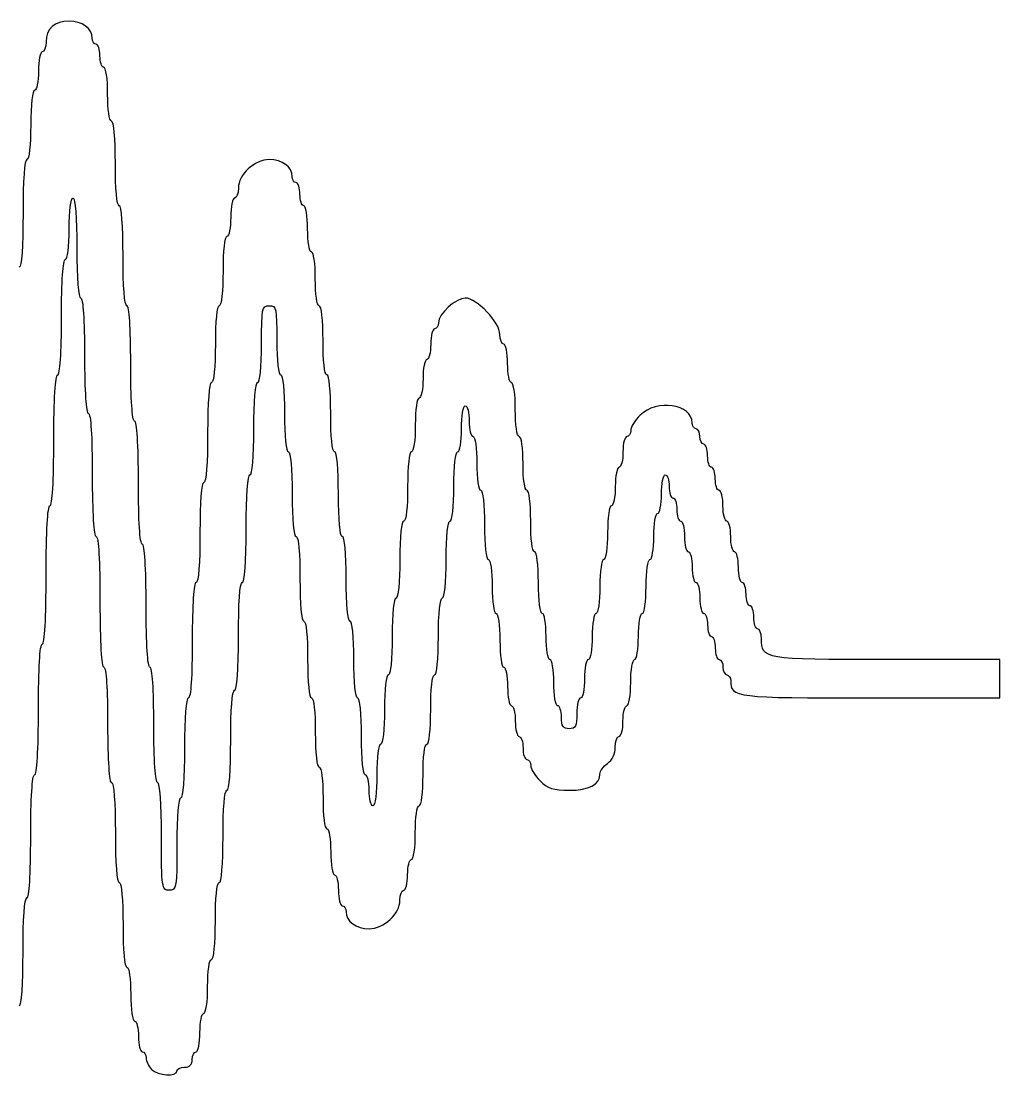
# Model space of a CAD drawing. Extents: x 18 to 597, y 6 to 390.
# Drawn here: x 166.05 to 206.07, y 246.74 to 289.91 of the extents above; entities that cross this region are included whole.
import ezdxf

# ---------------------------------------------------------------- set-up
doc = ezdxf.new("R2010")
doc.units = 0
doc.layers.add('Layer_1', color=7, linetype='CONTINUOUS')

msp = doc.modelspace()

# ---------------------------------------------------------------- linework, layer by layer
at = {"layer": 'Layer_1', "color": 7}
msp.add_lwpolyline([(200.793945, 262.230925), (206.072935, 262.230925), (206.072935, 263.016956), (206.072935, 263.80299), (201.422881, 263.80299)], dxfattribs=at)
for points in [[(168.017582, 289.907442), (167.417996, 289.907442), (167.073902, 289.596642), (167.073902, 289.054163)], [(168.960713, 289.211259), (168.960713, 289.605843), (168.552182, 289.907442), (168.017582, 289.907442)], [(167.073902, 289.054163), (167.073902, 288.831758), (167.003295, 288.649569), (166.916806, 288.649569)], [(169.118359, 288.964315), (169.031866, 288.964315), (168.960713, 289.075344), (168.960713, 289.211259)], [(169.275455, 288.492473), (169.275455, 288.751945), (169.204849, 288.964315), (169.118359, 288.964315)], [(166.916806, 288.649569), (166.830316, 288.649569), (166.759159, 288.29599), (166.759159, 287.863538)], [(169.432551, 288.020634), (169.346059, 288.020634), (169.275455, 288.233004), (169.275455, 288.492473)], [(169.589648, 286.919858), (169.589648, 287.548877), (169.522411, 288.020634), (169.432551, 288.020634)], [(166.759159, 287.863538), (166.759159, 287.431083), (166.688553, 287.076954), (166.602063, 287.076954)], [(166.602063, 287.076954), (166.508876, 287.076954), (166.444964, 286.500679), (166.444964, 285.661982)], [(169.747297, 285.819081), (169.657435, 285.819081), (169.589648, 286.290835), (169.589648, 286.919858)], [(169.904393, 284.089366), (169.904393, 285.137737), (169.842603, 285.819081), (169.747297, 285.819081)], [(166.444964, 285.661982), (166.444964, 284.823288), (166.380504, 284.246462), (166.287317, 284.246462)], [(166.287317, 284.246462), (166.189968, 284.246462), (166.130221, 283.407788), (166.130221, 282.044909)], [(170.061489, 282.359652), (169.966183, 282.359652), (169.904393, 283.040998), (169.904393, 284.089366)], [(176.198719, 284.246462), (175.593821, 284.246462), (174.936438, 283.635858), (174.936438, 283.074027)], [(177.137991, 283.550277), (177.137991, 283.943886), (176.729678, 284.246462), (176.198719, 284.246462)], [(177.295638, 283.302782), (177.209148, 283.302782), (177.137991, 283.414364), (177.137991, 283.550277)], [(177.452734, 282.83094), (177.452734, 283.090412), (177.38213, 283.302782), (177.295638, 283.302782)], [(174.936438, 283.074027), (174.936438, 282.853871), (174.865832, 282.673844), (174.779342, 282.673844)], [(177.60983, 282.359652), (177.52334, 282.359652), (177.452734, 282.571471), (177.452734, 282.83094)], [(168.017582, 281.415971), (168.017582, 282.149831), (168.082948, 282.673844), (168.174678, 282.673844)], [(168.174678, 282.673844), (168.27145, 282.673844), (168.331775, 281.887429), (168.331775, 280.629387)], [(170.219136, 280.315194), (170.219136, 281.573237), (170.15826, 282.359652), (170.061489, 282.359652)], [(174.779342, 282.673844), (174.692849, 282.673844), (174.622243, 282.320265), (174.622243, 281.887813)], [(177.766926, 281.415971), (177.766926, 281.940157), (177.697203, 282.359652), (177.60983, 282.359652)], [(166.130221, 282.044909), (166.130221, 280.682027), (166.070472, 279.843355), (165.973125, 279.843355)], [(174.622243, 281.887813), (174.622243, 281.455361), (174.551086, 281.101228), (174.464596, 281.101228)], [(167.859936, 280.157548), (167.951669, 280.157548), (168.017582, 280.682111), (168.017582, 281.415971)], [(174.464596, 281.101228), (174.371409, 281.101228), (174.3075, 280.524953), (174.3075, 279.686259)], [(177.924576, 280.472291), (177.837205, 280.472291), (177.766926, 280.891788), (177.766926, 281.415971)], [(168.331775, 280.629387), (168.331775, 279.371344), (168.3921, 278.585483), (168.488871, 278.585483)], [(170.376232, 278.270737), (170.279461, 278.270737), (170.219136, 279.057152), (170.219136, 280.315194)], [(178.081672, 279.371514), (178.081672, 280.000536), (178.014432, 280.472291), (177.924576, 280.472291)], [(167.70284, 277.798898), (167.70284, 279.266615), (167.762089, 280.157548), (167.859936, 280.157548)], [(174.3075, 279.686259), (174.3075, 278.847563), (174.243594, 278.270737), (174.150404, 278.270737)], [(178.238768, 278.270737), (178.148911, 278.270737), (178.081672, 278.742491), (178.081672, 279.371514)], [(168.488871, 278.585483), (168.58672, 278.585483), (168.64652, 277.693993), (168.64652, 276.22628)], [(184.21284, 278.585483), (183.831024, 278.585483), (183.113714, 277.922822), (183.113714, 277.570143)], [(185.630013, 277.096647), (185.630013, 277.585171), (184.677908, 278.585483), (184.21284, 278.585483)], [(170.533328, 275.912087), (170.533328, 277.379804), (170.474078, 278.270737), (170.376232, 278.270737)], [(174.150404, 278.270737), (174.056051, 278.270737), (173.993308, 277.641652), (173.993308, 276.698121)], [(175.880118, 276.698121), (175.880118, 278.165835), (175.901313, 278.270737), (176.194861, 278.270737)], [(176.194861, 278.270737), (176.486089, 278.270737), (176.509053, 278.165677), (176.509053, 276.855218)], [(178.396415, 276.855218), (178.396415, 277.693912), (178.331955, 278.270737), (178.238768, 278.270737)], [(167.545743, 275.440246), (167.643593, 275.440246), (167.70284, 276.331185), (167.70284, 277.798898)], [(182.956618, 277.327057), (182.870128, 277.327057), (182.799522, 277.044084), (182.799522, 276.698121)], [(183.113714, 277.570143), (183.113717, 277.436477), (183.043108, 277.327057), (182.956618, 277.327057)], [(176.509053, 276.855218), (176.509053, 276.016524), (176.572963, 275.440246), (176.66615, 275.440246)], [(178.553511, 275.440246), (178.460318, 275.440246), (178.396415, 276.016524), (178.396415, 276.855218)], [(185.787109, 276.698121), (185.700616, 276.698121), (185.630013, 276.877541), (185.630013, 277.096647)], [(173.993308, 276.698121), (173.993308, 275.75459), (173.930014, 275.125503), (173.835658, 275.125503)], [(175.723019, 275.125503), (175.817378, 275.125503), (175.880118, 275.75459), (175.880118, 276.698121)], [(182.799522, 276.698121), (182.799522, 276.352159), (182.728362, 276.069184), (182.641875, 276.069184)], [(185.944205, 275.912087), (185.944205, 276.344539), (185.873599, 276.698121), (185.787109, 276.698121)], [(168.64652, 276.22628), (168.64652, 274.758561), (168.705767, 273.86763), (168.803616, 273.86763)], [(170.690424, 273.552885), (170.592578, 273.552885), (170.533328, 274.444368), (170.533328, 275.912087)], [(182.641875, 276.069184), (182.555382, 276.069184), (182.484779, 275.715601), (182.484779, 275.28315)], [(186.101855, 275.125503), (186.015365, 275.125503), (185.944205, 275.479635), (185.944205, 275.912087)], [(167.388094, 272.766853), (167.388094, 274.444244), (167.447076, 275.440246), (167.545743, 275.440246)], [(176.66615, 275.440246), (176.760505, 275.440246), (176.823799, 274.811164), (176.823799, 273.86763)], [(178.710607, 273.86763), (178.710607, 274.811164), (178.647863, 275.440246), (178.553511, 275.440246)], [(173.835658, 275.125503), (173.738887, 275.125503), (173.678562, 274.339641), (173.678562, 273.081596)], [(175.565373, 273.238692), (175.565373, 274.3919), (175.626923, 275.125503), (175.723019, 275.125503)], [(182.484779, 275.28315), (182.484779, 274.850698), (182.414172, 274.496565), (182.327683, 274.496565)], [(186.258951, 274.024726), (186.258951, 274.653746), (186.191711, 275.125503), (186.101855, 275.125503)], [(182.327683, 274.496565), (182.237826, 274.496565), (182.170586, 274.024811), (182.170586, 273.395788)], [(184.057397, 273.238692), (184.057397, 273.762878), (184.127123, 274.182373), (184.214493, 274.182373)], [(184.214493, 274.182373), (184.300983, 274.182373), (184.37214, 273.89885), (184.37214, 273.552885)], [(193.492549, 273.485637), (193.492549, 274.249048), (192.028961, 274.462278), (191.362652, 273.795971)], [(168.803616, 273.86763), (168.9019, 273.86763), (168.960713, 272.923885), (168.960713, 271.351331)], [(176.823799, 273.86763), (176.823799, 272.924099), (176.886543, 272.295012), (176.980895, 272.295012)], [(178.867703, 272.295012), (178.773348, 272.295012), (178.710607, 272.924099), (178.710607, 273.86763)], [(186.416047, 272.92395), (186.326193, 272.92395), (186.258951, 273.395704), (186.258951, 274.024726)], [(191.362652, 273.795971), (191.150359, 273.583675), (190.9768, 273.300702), (190.9768, 273.167036)], [(170.848074, 271.037139), (170.848074, 272.609692), (170.788708, 273.552885), (170.690424, 273.552885)], [(182.170586, 273.395788), (182.170586, 272.766766), (182.102791, 272.295012), (182.012937, 272.295012)], [(184.37214, 273.552885), (184.37214, 273.206925), (184.442746, 272.92395), (184.529236, 272.92395)], [(193.650195, 273.238692), (193.563706, 273.238692), (193.492549, 273.349724), (193.492549, 273.485637)], [(173.678562, 273.081596), (173.678562, 271.823554), (173.618237, 271.037139), (173.521466, 271.037139)], [(175.408277, 271.351331), (175.504376, 271.351331), (175.565373, 272.08549), (175.565373, 273.238692)], [(183.900298, 272.295012), (183.987671, 272.295012), (184.057397, 272.71451), (184.057397, 273.238692)], [(184.529236, 272.92395), (184.619093, 272.92395), (184.686332, 272.452195), (184.686332, 271.823173)], [(186.573693, 271.823173), (186.573693, 272.452195), (186.505904, 272.92395), (186.416047, 272.92395)], [(190.819154, 272.92395), (190.732664, 272.92395), (190.662058, 272.640974), (190.662058, 272.295012)], [(190.9768, 273.167036), (190.9768, 273.033367), (190.905644, 272.92395), (190.819154, 272.92395)], [(193.807292, 272.92395), (193.807292, 273.096929), (193.736685, 273.238692), (193.650195, 273.238692)], [(193.964388, 272.609757), (193.877898, 272.609757), (193.807292, 272.75097), (193.807292, 272.92395)], [(167.230998, 270.093458), (167.329668, 270.093458), (167.388094, 271.089463), (167.388094, 272.766853)], [(194.121484, 272.137916), (194.121484, 272.397385), (194.050878, 272.609757), (193.964388, 272.609757)], [(176.980895, 272.295012), (177.07621, 272.295012), (177.137991, 271.613668), (177.137991, 270.5653)], [(179.025352, 270.5653), (179.025352, 271.613668), (178.963012, 272.295012), (178.867703, 272.295012)], [(182.012937, 272.295012), (181.919745, 272.295012), (181.855841, 271.718186), (181.855841, 270.879492)], [(183.742652, 270.879492), (183.742652, 271.718186), (183.807111, 272.295012), (183.900298, 272.295012)], [(190.662058, 272.295012), (190.662058, 271.94905), (190.591451, 271.666077), (190.504961, 271.666077)], [(194.279131, 271.666077), (194.192641, 271.666077), (194.121484, 271.878443), (194.121484, 272.137916)], [(184.686332, 271.823173), (184.686332, 271.194153), (184.753572, 270.722396), (184.843428, 270.722396)], [(186.73079, 270.722396), (186.640933, 270.722396), (186.573693, 271.194153), (186.573693, 271.823173)], [(190.504961, 271.666077), (190.418472, 271.666077), (190.347865, 271.311944), (190.347865, 270.879492)], [(194.43623, 271.194235), (194.43623, 271.453704), (194.365623, 271.666077), (194.279131, 271.666077)], [(168.960713, 271.351331), (168.960713, 269.778775), (169.020072, 268.835585), (169.118359, 268.835585)], [(175.251181, 269.149778), (175.251181, 270.512657), (175.310938, 271.351331), (175.408277, 271.351331)], [(192.234673, 270.5653), (192.234673, 270.997752), (192.30528, 271.351331), (192.391769, 271.351331)], [(192.391769, 271.351331), (192.478265, 271.351331), (192.549419, 271.138962), (192.549419, 270.879492)], [(194.593326, 270.722396), (194.506833, 270.722396), (194.43623, 270.93476), (194.43623, 271.194235)], [(171.00517, 268.520843), (170.906886, 268.520843), (170.848074, 269.464585), (170.848074, 271.037139)], [(173.521466, 271.037139), (173.424695, 271.037139), (173.363819, 270.250727), (173.363819, 268.992682)], [(181.855841, 270.879492), (181.855841, 270.040796), (181.791932, 269.464523), (181.698745, 269.464523)], [(183.585556, 269.464523), (183.678745, 269.464523), (183.742652, 270.040796), (183.742652, 270.879492)], [(184.843428, 270.722396), (184.936618, 270.722396), (185.001075, 270.146124), (185.001075, 269.307427)], [(186.887886, 269.464523), (186.887886, 270.19838), (186.822515, 270.722396), (186.73079, 270.722396)], [(190.347865, 270.879492), (190.347865, 270.44704), (190.276706, 270.093458), (190.190216, 270.093458)], [(192.549419, 270.879492), (192.549419, 270.62002), (192.620025, 270.408204), (192.706515, 270.408204)], [(194.750972, 270.093458), (194.750972, 270.43942), (194.679816, 270.722396), (194.593326, 270.722396)], [(177.137991, 270.5653), (177.137991, 269.516929), (177.200326, 268.835585), (177.295638, 268.835585)], [(179.182449, 268.835585), (179.087137, 268.835585), (179.025352, 269.516929), (179.025352, 270.5653)], [(192.077577, 269.778716), (192.164067, 269.778716), (192.234673, 270.132848), (192.234673, 270.5653)], [(192.706515, 270.408204), (192.793008, 270.408204), (192.863611, 270.195834), (192.863611, 269.936362)], [(167.073902, 267.26297), (167.073902, 269.045197), (167.131986, 270.093458), (167.230998, 270.093458)], [(190.190216, 270.093458), (190.100362, 270.093458), (190.03312, 269.621704), (190.03312, 268.992682)], [(192.863611, 269.936362), (192.863611, 269.676893), (192.934217, 269.464523), (193.020707, 269.464523)], [(194.908068, 269.464523), (194.821579, 269.464523), (194.750972, 269.747499), (194.750972, 270.093458)], [(181.698745, 269.464523), (181.604392, 269.464523), (181.541098, 268.835436), (181.541098, 267.891905)], [(183.428459, 267.891905), (183.428459, 268.835436), (183.4912, 269.464523), (183.585556, 269.464523)], [(187.044982, 268.206647), (186.953254, 268.20665), (186.887886, 268.730664), (186.887886, 269.464523)], [(191.919931, 268.835585), (191.919931, 269.359771), (191.990204, 269.778716), (192.077577, 269.778716)], [(193.020707, 269.464523), (193.1072, 269.464523), (193.178354, 269.181547), (193.178354, 268.835585)], [(195.065165, 268.835585), (195.065165, 269.181547), (194.994558, 269.464523), (194.908068, 269.464523)], [(173.363819, 268.992682), (173.363819, 267.734642), (173.303494, 266.948224), (173.206723, 266.948224)], [(175.094084, 266.948224), (175.191423, 266.948224), (175.251181, 267.786898), (175.251181, 269.149778)], [(185.001075, 269.307427), (185.001075, 268.46873), (185.064984, 267.891905), (185.158174, 267.891905)], [(190.03312, 268.992682), (190.03312, 268.363662), (189.96588, 267.891905), (189.876024, 267.891905)], [(169.118359, 268.835585), (169.21703, 268.835585), (169.275455, 267.839584), (169.275455, 266.16219)], [(171.162266, 266.005094), (171.162266, 267.577648), (171.103454, 268.520843), (171.00517, 268.520843)], [(177.295638, 268.835585), (177.390953, 268.835585), (177.452734, 268.154239), (177.452734, 267.105871)], [(179.339545, 267.105871), (179.339545, 268.154239), (179.277761, 268.835585), (179.182449, 268.835585)], [(191.762834, 267.891905), (191.850205, 267.891905), (191.919931, 268.311403), (191.919931, 268.835585)], [(193.178354, 268.835585), (193.178354, 268.489623), (193.24896, 268.206647), (193.335453, 268.206647)], [(195.222261, 268.206647), (195.135771, 268.206647), (195.065165, 268.489623), (195.065165, 268.835585)], [(187.202631, 266.948224), (187.202631, 267.682084), (187.136707, 268.206647), (187.044982, 268.206647)], [(193.335453, 268.206647), (193.421943, 268.206647), (193.492549, 267.923124), (193.492549, 267.577162)], [(195.37991, 267.577162), (195.37991, 267.923124), (195.308751, 268.206647), (195.222261, 268.206647)], [(181.541098, 267.891905), (181.541098, 266.948371), (181.478355, 266.319286), (181.384002, 266.319286)], [(183.271363, 266.319286), (183.365716, 266.319289), (183.428459, 266.948371), (183.428459, 267.891905)], [(185.158174, 267.891905), (185.248028, 267.891905), (185.31527, 267.420151), (185.31527, 266.791128)], [(189.876024, 267.891905), (189.78617, 267.891905), (189.718377, 267.420151), (189.718377, 266.791128)], [(191.605738, 266.791128), (191.605738, 267.420151), (191.672978, 267.891905), (191.762834, 267.891905)], [(166.916806, 264.432478), (167.015818, 264.432478), (167.073902, 265.480742), (167.073902, 267.26297)], [(193.492549, 267.577162), (193.492549, 267.2312), (193.563706, 266.948224), (193.650195, 266.948224)], [(195.537006, 266.948224), (195.450516, 266.948224), (195.37991, 267.2312), (195.37991, 267.577162)], [(173.206723, 266.948224), (173.108874, 266.948224), (173.049627, 266.057291), (173.049627, 264.589575)], [(174.936438, 264.746671), (174.936438, 266.109553), (174.996743, 266.948224), (175.094084, 266.948224)], [(177.452734, 267.105871), (177.452734, 266.0575), (177.514518, 265.375609), (177.60983, 265.375609)], [(179.497191, 265.375609), (179.401879, 265.375609), (179.339545, 266.0575), (179.339545, 267.105871)], [(185.31527, 266.791128), (185.31527, 266.162106), (185.38306, 265.690351), (185.472917, 265.690351)], [(187.359727, 265.690351), (187.268, 265.690351), (187.202631, 266.214367), (187.202631, 266.948224)], [(189.718377, 266.791128), (189.718377, 266.162106), (189.651138, 265.690351), (189.561281, 265.690351)], [(191.448642, 265.690351), (191.538499, 265.690351), (191.605738, 266.162106), (191.605738, 266.791128)], [(193.650195, 266.948224), (193.736685, 266.948224), (193.807292, 266.665248), (193.807292, 266.319286)], [(195.694102, 266.476385), (195.694102, 266.735858), (195.623496, 266.948224), (195.537006, 266.948224)], [(195.851749, 266.005094), (195.765259, 266.005094), (195.694102, 266.216913), (195.694102, 266.476385)], [(169.275455, 266.16219), (169.275455, 264.4848), (169.333881, 263.488798), (169.432551, 263.488798)], [(171.319912, 263.488798), (171.221629, 263.488798), (171.162266, 264.43254), (171.162266, 266.005094)], [(181.384002, 266.319286), (181.28965, 266.319289), (181.226906, 265.690205), (181.226906, 264.746671)], [(183.113714, 264.746671), (183.113714, 265.690205), (183.177008, 266.319286), (183.271363, 266.319286)], [(193.807292, 266.319286), (193.807292, 265.973327), (193.877898, 265.690351), (193.964388, 265.690351)], [(196.008845, 265.533255), (196.008845, 265.79273), (195.938242, 266.005094), (195.851749, 266.005094)], [(185.472917, 265.690351), (185.562771, 265.690351), (185.630013, 265.218597), (185.630013, 264.589575)], [(187.516824, 264.746671), (187.516824, 265.270856), (187.447098, 265.690351), (187.359727, 265.690351)], [(189.561281, 265.690351), (189.473911, 265.690351), (189.404185, 265.270856), (189.404185, 264.746671)], [(191.290993, 264.746671), (191.290993, 265.270856), (191.361272, 265.690351), (191.448642, 265.690351)], [(193.964388, 265.690351), (194.050878, 265.690351), (194.121484, 265.477982), (194.121484, 265.21851)], [(196.165941, 265.061413), (196.079451, 265.061413), (196.008845, 265.273786), (196.008845, 265.533255)], [(177.60983, 265.375609), (177.704183, 265.375609), (177.766926, 264.746521), (177.766926, 263.80299)], [(179.654287, 263.80299), (179.654287, 264.746521), (179.591547, 265.375609), (179.497191, 265.375609)], [(194.121484, 265.21851), (194.121484, 264.959037), (194.192641, 264.746671), (194.279131, 264.746671)], [(196.323037, 264.656822), (196.323037, 264.879228), (196.252434, 265.061413), (196.165941, 265.061413)], [(174.779342, 262.545117), (174.87668, 262.545117), (174.936438, 263.383791), (174.936438, 264.746671)], [(181.226906, 264.746671), (181.226906, 263.80314), (181.163609, 263.174052), (181.069257, 263.174052)], [(182.956618, 263.174052), (183.050973, 263.174052), (183.113714, 263.80314), (183.113714, 264.746671)], [(187.67447, 263.80299), (187.5871, 263.80299), (187.516824, 264.222488), (187.516824, 264.746671)], [(189.404185, 264.746671), (189.404185, 264.222488), (189.333909, 263.80299), (189.246535, 263.80299)], [(191.133897, 263.80299), (191.221267, 263.80299), (191.290993, 264.222488), (191.290993, 264.746671)], [(194.279131, 264.746671), (194.365623, 264.746671), (194.43623, 264.534301), (194.43623, 264.274829)], [(201.422881, 263.80299), (196.385301, 263.80299), (196.323037, 263.813528), (196.323037, 264.656822)], [(166.759159, 261.759083), (166.759159, 263.436474), (166.818135, 264.432478), (166.916806, 264.432478)], [(173.049627, 264.589575), (173.049627, 263.121858), (172.989827, 262.230925), (172.891981, 262.230925)], [(185.630013, 264.589575), (185.630013, 263.960555), (185.697252, 263.488798), (185.787109, 263.488798)], [(194.43623, 264.274829), (194.43623, 264.01536), (194.506833, 263.80299), (194.593326, 263.80299)], [(177.766926, 263.80299), (177.766926, 262.859459), (177.830223, 262.230925), (177.924576, 262.230925)], [(179.811384, 262.230925), (179.717028, 262.230925), (179.654287, 262.859459), (179.654287, 263.80299)], [(187.831566, 262.85986), (187.831566, 263.384043), (187.76184, 263.80299), (187.67447, 263.80299)], [(189.246535, 263.80299), (189.160046, 263.80299), (189.089439, 263.449408), (189.089439, 263.016956)], [(190.9768, 262.85986), (190.9768, 263.384043), (191.046526, 263.80299), (191.133897, 263.80299)], [(194.593326, 263.80299), (194.679816, 263.80299), (194.750972, 263.661777), (194.750972, 263.488798)], [(169.432551, 263.488798), (169.530398, 263.488798), (169.589648, 262.597865), (169.589648, 261.130148)], [(171.477009, 261.130148), (171.477009, 262.597865), (171.417762, 263.488798), (171.319912, 263.488798)], [(185.787109, 263.488798), (185.873599, 263.488798), (185.944205, 263.134665), (185.944205, 262.702213)], [(194.750972, 263.488798), (194.750972, 263.315815), (194.821579, 263.174052), (194.908068, 263.174052)], [(181.069257, 263.174052), (180.976067, 263.174052), (180.91216, 262.597777), (180.91216, 261.759083)], [(182.799522, 261.759083), (182.799522, 262.597777), (182.863428, 263.174052), (182.956618, 263.174052)], [(189.089439, 263.016956), (189.089439, 262.584504), (189.018833, 262.230925), (188.932343, 262.230925)], [(194.908068, 263.174052), (194.994558, 263.174052), (195.065165, 263.06302), (195.065165, 262.927108)], [(195.065165, 262.927108), (195.065165, 262.253381), (195.251936, 262.230925), (200.793945, 262.230925)], [(174.622243, 260.50066), (174.622243, 261.758702), (174.682565, 262.545117), (174.779342, 262.545117)], [(185.944205, 262.702213), (185.944205, 262.269762), (186.015365, 261.916179), (186.101855, 261.916179)], [(187.988662, 261.916179), (187.901292, 261.916179), (187.831566, 262.335675), (187.831566, 262.85986)], [(190.819154, 261.916179), (190.906524, 261.916179), (190.9768, 262.335675), (190.9768, 262.85986)], [(172.891981, 262.230925), (172.795209, 262.230925), (172.734882, 261.44451), (172.734882, 260.186468)], [(177.924576, 262.230925), (178.017765, 262.230925), (178.081672, 261.654099), (178.081672, 260.815403)], [(179.96848, 260.658307), (179.96848, 261.601837), (179.905736, 262.230925), (179.811384, 262.230925)], [(188.932343, 262.230925), (188.84585, 262.230925), (188.775247, 261.947399), (188.775247, 261.601437)], [(166.602063, 259.085691), (166.700733, 259.085691), (166.759159, 260.08169), (166.759159, 261.759083)], [(180.91216, 261.759083), (180.91216, 260.920389), (180.848254, 260.343564), (180.755064, 260.343564)], [(182.641875, 260.343564), (182.735062, 260.343564), (182.799522, 260.920389), (182.799522, 261.759083)], [(186.101855, 261.916179), (186.188347, 261.916179), (186.258951, 261.633209), (186.258951, 261.287244)], [(188.145759, 261.444341), (188.145759, 261.703813), (188.075152, 261.916179), (187.988662, 261.916179)], [(190.662058, 261.287244), (190.662058, 261.633209), (190.732664, 261.916179), (190.819154, 261.916179)], [(186.258951, 261.287244), (186.258951, 260.941285), (186.329557, 260.658307), (186.416047, 260.658307)], [(188.460504, 260.972499), (188.21588, 260.972499), (188.145759, 261.077412), (188.145759, 261.444341)], [(188.775247, 261.601437), (188.775247, 261.077254), (188.722601, 260.972499), (188.460504, 260.972499)], [(190.504961, 260.658307), (190.591451, 260.658307), (190.662058, 260.941285), (190.662058, 261.287244)], [(169.589648, 261.130148), (169.589648, 259.662432), (169.649448, 258.770945), (169.747297, 258.770945)], [(171.634105, 258.770945), (171.536258, 258.770945), (171.477009, 259.662432), (171.477009, 261.130148)], [(178.081672, 260.815403), (178.081672, 259.976709), (178.145578, 259.399883), (178.238768, 259.399883)], [(174.464596, 258.456753), (174.561367, 258.456753), (174.622243, 259.242615), (174.622243, 260.50066)], [(180.126129, 259.085691), (180.031777, 259.085691), (179.96848, 259.714776), (179.96848, 260.658307)], [(180.755064, 260.343564), (180.663339, 260.343564), (180.597968, 259.819551), (180.597968, 259.085691)], [(182.484779, 259.085691), (182.484779, 259.819551), (182.550144, 260.343564), (182.641875, 260.343564)], [(186.416047, 260.658307), (186.502537, 260.658307), (186.573693, 260.445937), (186.573693, 260.186468)], [(190.347865, 260.221192), (190.347865, 260.461569), (190.418472, 260.658307), (190.504961, 260.658307)], [(172.734882, 260.186468), (172.734882, 258.928423), (172.674557, 258.14201), (172.577785, 258.14201)], [(186.573693, 260.186468), (186.573693, 259.926995), (186.6443, 259.714626), (186.73079, 259.714626)], [(190.03312, 259.55753), (190.217814, 259.690648), (190.347865, 259.964539), (190.347865, 260.221192)], [(186.73079, 259.714626), (186.817279, 259.714626), (186.887886, 259.605208), (186.887886, 259.471539)], [(186.887886, 259.471539), (186.887886, 259.337873), (187.061441, 259.054898), (187.273737, 258.842604)], [(189.718377, 259.118211), (189.718377, 259.235032), (189.860137, 259.43285), (190.03312, 259.55753)], [(166.444964, 256.569392), (166.444964, 258.141945), (166.503779, 259.085691), (166.602063, 259.085691)], [(178.238768, 259.399883), (178.330493, 259.399883), (178.396415, 258.87587), (178.396415, 258.14201)], [(180.283225, 258.456753), (180.283225, 258.802715), (180.212622, 259.085691), (180.126129, 259.085691)], [(180.597968, 259.085691), (180.597968, 258.351831), (180.532049, 257.827815), (180.440322, 257.827815)], [(182.327683, 257.827815), (182.419408, 257.827815), (182.484779, 258.351831), (182.484779, 259.085691)], [(188.464362, 258.456753), (189.272122, 258.456753), (189.718377, 258.691963), (189.718377, 259.118211)], [(169.747297, 258.770945), (169.844068, 258.770945), (169.904393, 257.985081), (169.904393, 256.727038)], [(171.791201, 256.569392), (171.791201, 257.932271), (171.731455, 258.770945), (171.634105, 258.770945)], [(187.273737, 258.842604), (187.582979, 258.533365), (187.81971, 258.456753), (188.464362, 258.456753)], [(174.3075, 256.569392), (174.3075, 257.722597), (174.368494, 258.456753), (174.464596, 258.456753)], [(180.440322, 257.827815), (180.353832, 257.827815), (180.283225, 258.110794), (180.283225, 258.456753)], [(172.577785, 258.14201), (172.481686, 258.14201), (172.420689, 257.408402), (172.420689, 256.2552)], [(178.396415, 258.14201), (178.396415, 257.408151), (178.461783, 256.884135), (178.553511, 256.884135)], [(182.170586, 256.727038), (182.170586, 257.356058), (182.237826, 257.827815), (182.327683, 257.827815)], [(178.553511, 256.884135), (178.640881, 256.884135), (178.710607, 256.464637), (178.710607, 255.940454)], [(166.287317, 254.053646), (166.385601, 254.053646), (166.444964, 254.996838), (166.444964, 256.569392)], [(169.904393, 256.727038), (169.904393, 255.468996), (169.964715, 254.682581), (170.061489, 254.682581)], [(172.105947, 254.367838), (171.806396, 254.367838), (171.791201, 254.472653), (171.791201, 256.569392)], [(174.150404, 254.682581), (174.246503, 254.682581), (174.3075, 255.416187), (174.3075, 256.569392)], [(182.012937, 255.625711), (182.102791, 255.625711), (182.170586, 256.098016), (182.170586, 256.727038)], [(172.420689, 256.2552), (172.420689, 254.472969), (172.402985, 254.367838), (172.105947, 254.367838)], [(178.710607, 255.940454), (178.710607, 255.416269), (178.78033, 254.996774), (178.867703, 254.996774)], [(181.855841, 254.996774), (181.855841, 255.342736), (181.926444, 255.625711), (182.012937, 255.625711)], [(178.867703, 254.996774), (178.954193, 254.996774), (179.025352, 254.713801), (179.025352, 254.367838)], [(181.698745, 254.367838), (181.785235, 254.367838), (181.855841, 254.650811), (181.855841, 254.996774)], [(170.061489, 254.682581), (170.156793, 254.682581), (170.219136, 254.001237), (170.219136, 252.952869)], [(173.993308, 253.109966), (173.993308, 254.053499), (174.056051, 254.682581), (174.150404, 254.682581)], [(179.025352, 254.367838), (179.025352, 254.021879), (179.095959, 253.738901), (179.182449, 253.738901)], [(181.541098, 253.967656), (181.541098, 254.187815), (181.612252, 254.367838), (181.698745, 254.367838)], [(166.130221, 251.852093), (166.130221, 253.214972), (166.189968, 254.053646), (166.287317, 254.053646)], [(180.279367, 252.79522), (180.884263, 252.79522), (181.541098, 253.405825), (181.541098, 253.967656)], [(179.182449, 253.738901), (179.268938, 253.738901), (179.339545, 253.627872), (179.339545, 253.491956)], [(179.339545, 253.491956), (179.339545, 253.098349), (179.748409, 252.79522), (180.279367, 252.79522)], [(173.835658, 251.537347), (173.930014, 251.537347), (173.993308, 252.166435), (173.993308, 253.109966)], [(170.219136, 252.952869), (170.219136, 251.904498), (170.280925, 251.222604), (170.376232, 251.222604)], [(165.973125, 249.650536), (166.070472, 249.650539), (166.130221, 250.489208), (166.130221, 251.852093)], [(173.678562, 250.43657), (173.678562, 251.065593), (173.745802, 251.537347), (173.835658, 251.537347)], [(170.376232, 251.222604), (170.466094, 251.222604), (170.533328, 250.75085), (170.533328, 250.121828)], [(173.521466, 249.335794), (173.611328, 249.335794), (173.678562, 249.807548), (173.678562, 250.43657)], [(170.533328, 250.121828), (170.533328, 249.492805), (170.600565, 249.021051), (170.690424, 249.021051)], [(173.363819, 248.54976), (173.363819, 248.982214), (173.434976, 249.335794), (173.521466, 249.335794)], [(170.690424, 249.021051), (170.776914, 249.021051), (170.848074, 248.738075), (170.848074, 248.392113)], [(170.848074, 248.392113), (170.848074, 248.046151), (170.91868, 247.763175), (171.00517, 247.763175)], [(173.206723, 247.763175), (173.293213, 247.763175), (173.363819, 248.117308), (173.363819, 248.54976)], [(171.00517, 247.763175), (171.09166, 247.763178), (171.162266, 247.652149), (171.162266, 247.516231)], [(171.162266, 247.516231), (171.162266, 247.380318), (171.263604, 247.167946), (171.38716, 247.044392)], [(172.734882, 247.13424), (172.944556, 247.13424), (173.049627, 247.238761), (173.049627, 247.448433)], [(173.049627, 247.448433), (173.049627, 247.621412), (173.120231, 247.763175), (173.206723, 247.763175)], [(171.38716, 247.044392), (171.642467, 246.789088), (172.420689, 246.738494), (172.420689, 246.977144)], [(172.420689, 246.977144), (172.420689, 247.063637), (172.561902, 247.13424), (172.734882, 247.13424)]]:
    msp.add_open_spline(points, degree=3, dxfattribs=at)

doc.saveas('drawing.dxf')
